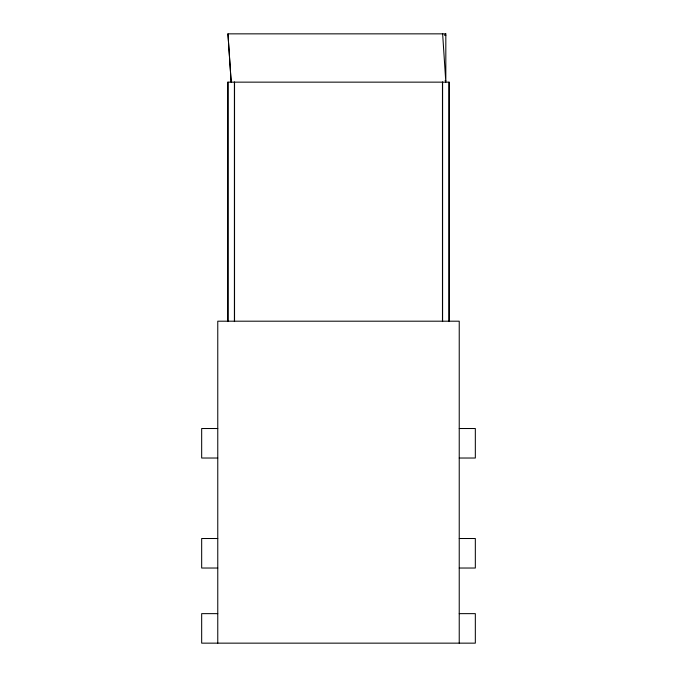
<?xml version="1.0" encoding="UTF-8"?>
<svg xmlns="http://www.w3.org/2000/svg" width="677" height="677" viewBox="0 0 677 677"><rect width="100%" height="100%" fill="white"/><g stroke="black" fill="none" stroke-linecap="round" stroke-linejoin="round"><path stroke-width="1.02" d="M444.806 34.857L445.821 33.85L445.821 82.145L442.631 33.85M227.963 33.85L231.179 82.145L227.937 33.85L445.821 33.85M444.806 35.458L445.821 35.458M445.111 80.538L445.821 80.538M217.766 428.516L201.67 428.516L201.67 458.024L217.766 458.024M459.234 428.516L475.33 428.516L475.33 458.024L459.234 458.024M217.766 538.511L201.67 538.511L201.67 568.028L217.766 568.028M459.234 538.511L475.33 538.511L475.33 568.028L459.234 568.028M217.766 613.641L201.67 613.641L201.67 643.15L475.33 643.15L475.33 613.641L459.234 613.641M459.234 643.15L459.234 321.194L217.766 321.194L217.766 643.15M449.173 321.575L449.173 82.145L227.836 82.145L227.827 321.575M449.037 82.145L449.037 321.575M442.597 82.145L442.597 321.575M442.462 82.145L442.462 321.575M234.538 82.145L234.538 321.575M234.403 82.145L234.403 321.575M227.963 82.145L227.963 321.575"/></g></svg>
